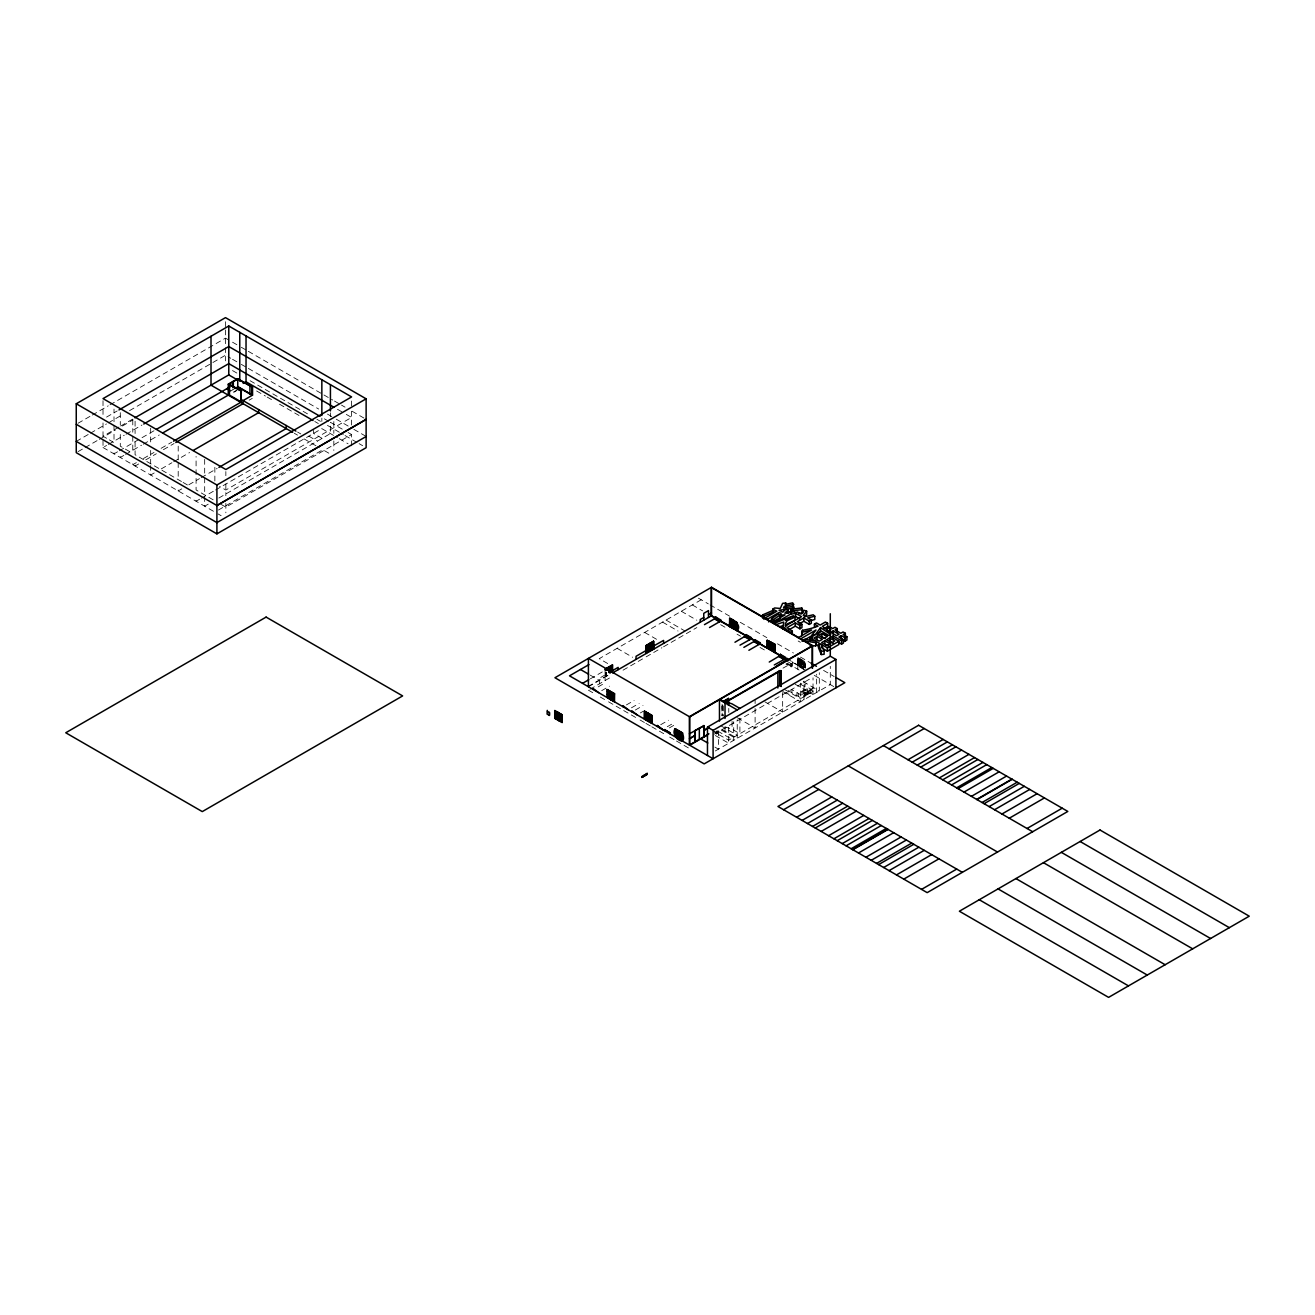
<?xml version="1.0" encoding="UTF-8"?>
<svg xmlns="http://www.w3.org/2000/svg" width="1315" height="1315" viewBox="0 0 1315 1315"><rect width="100%" height="100%" fill="white"/><g stroke="black" fill="none" stroke-linecap="round" stroke-linejoin="round"><path stroke-width="0.75" stroke-dasharray="5 3.75" d="M797.695 665.9L797.811 657.894L805.207 662.168L805.092 670.173L797.695 665.9L798.106 657.73L805.503 662.004L805.503 667.954M791.827 692.693L791.992 689.701L804.04 696.671M796.874 695.602L797.022 692.611M798.287 696.424L798.452 693.432M78.029 423.266L90.472 416.082M92.247 415.063L108.241 405.825M110.016 404.806L225.49 338.136L230.766 341.177M106.564 417.085L117.183 410.954M76.254 441.396L88.697 434.213M90.472 433.177L106.449 423.956M108.241 422.92L122.443 414.718M129.56 410.625L225.49 355.231L230.766 358.272M118.958 427.03L103.014 436.218L107.731 438.947M120.717 426.011L133.111 418.844M78.029 451.653L83.355 448.563M85.13 447.544L97.573 440.361M99.348 439.341L115.342 430.104M122.443 426.011L133.111 419.847M103.014 422.937L103.014 447.511L106.564 445.473M108.34 444.437L124.267 435.249M126.043 434.229L141.971 425.024M117.545 451.801L114.011 453.856L114.011 450.092M119.32 450.782L154.726 430.35M229.155 391.886L233.314 389.487L233.314 392.56L236.273 390.851M123.824 455.434L120.29 457.472L120.29 453.708M125.599 454.415L141.527 445.21M143.302 444.191L159.23 434.986M237.752 389.651L233.002 392.396L233.002 388.747M136.316 462.65L132.782 464.688L132.782 460.924M143.401 458.557L154.019 452.426M161.104 448.333L171.723 442.202M138.634 463.981L135.083 466.02L135.083 462.255M145.718 459.888L156.337 453.757M163.422 449.664L174.04 443.533M249.192 400.138L252.25 398.379M154.2 472.973L150.666 475.011L150.666 465.609M161.285 468.88L171.903 462.748M173.679 461.729L189.607 452.524M181.749 488.868L178.199 490.906L178.199 487.158M188.818 484.775L199.453 478.644M201.211 477.624L217.156 468.436M199.633 499.19L196.083 501.245L196.083 497.481M201.392 498.171L213.786 491.021M215.561 490.002L321.846 428.641L337.478 437.665M208.214 504.155L204.68 506.193L204.68 496.791M218.832 498.023L330.427 433.588L330.427 422.312L346.305 431.484M218.405 510.039L322.849 449.73L329.128 453.363M351.598 445.818L351.598 434.525L225.851 507.13L221.134 504.418M701.224 599.772L599.245 658.651L607.842 663.615M590.369 678.819L607.07 669.187M606.215 672.162L605.377 673.346L606.33 672.228M606.56 674.792L605.377 674.381L606.33 672.935M605.377 674.727L606.33 675.006L605.377 675.417L606.33 673.28L605.377 673.691M605.081 674.94L599.393 678.228L599.393 683.833M605.377 676.452L606.215 675.959M588.002 686.529L607.481 675.285M588.413 686.759L610.998 673.707M589.975 689.274L612.478 676.272M623.047 670.173L642.756 658.799M646.125 656.859L661.905 647.736M663.582 646.766L696.851 627.567M598.226 686.857L604.374 683.29M601.711 690.654L609.42 686.2M626.417 704.922L634.126 700.468M631.463 707.815L639.156 703.377M635.309 710.051L643.002 705.596M640.339 712.944L643.413 711.168M660.705 724.713L668.414 720.258M667.28 726.735L673.444 723.168M669.351 727.918L675.515 724.368M787.208 658.684L805.207 670.108M798.106 658.585L801.213 661.412L799.964 661.856M783 668.135L791.712 663.27L791.712 666.689L785.943 664.042M798.106 659.62L800.079 660.409L799.126 659.999M798.106 660.656L800.079 660.755M797.991 661.412L798.945 661.133M798.106 661.692L799.241 662.004M800.309 660.623L801.213 661.067L800.26 659.966L799.126 661.034M797.991 662.464L798.945 662.168M798.106 662.727L799.241 663.039M801.098 661.478L800.26 661.692M802.824 664.207L804.912 663.549C799.043 659.045 805.125 662.513 802.824 668.349L803.777 668.776L802.89 668.316M798.106 663.763L800.079 664.568L799.126 664.141M799.964 662.891C803.071 661.692 796.561 661.133 798.945 660.097M797.991 664.535L798.945 664.256M804.912 664.585L801.69 662.513L803.777 661.856C804.484 667.51 802.38 667.543 804.912 666.672L800.26 664.798M797.991 664.864L799.241 665.111M803.777 661.856L802.89 662.103M802.594 663.302C800.999 663.944 803.038 662.809 804.073 662.727M799.964 664.979L801.213 665.209L800.26 663.072L801.197 664.486M804.796 662.579L803.958 662.103L804.912 662.513M799.126 666.212L800.079 666.623L799.241 666.146M801.493 664.65L803.728 663.96M801.098 665.62L797.991 663.5L798.945 663.22M804.912 663.549L804.024 663.796M800.26 666.869L801.098 667.346L800.375 666.804M804.073 664.798L802.824 665.259M803.958 665.9L804.912 666.327L803.958 665.209L803.662 666.771L802.824 665.587L803.777 666.015M714.16 734.197L812.226 677.57M806.539 683.553L803.876 685.099L816.648 692.463L816.648 674.217M813.032 691.476L810.369 689.931L804.731 693.186L804.731 696.26L801.772 694.55L801.772 691.476L807.41 688.222L807.41 691.312M813.656 687.663L801.772 694.55M724.877 726.784L732.077 729.184L739.901 733.704L813.969 690.934M715.311 750.964L830.291 684.589L830.291 666.343M798.172 641.013L800.391 642.295M698.413 598.161L708.308 603.864M710.084 604.9L729.595 616.16M740.23 622.291L766.826 637.644M777.461 643.791L793.422 653.013M800.506 657.106L811.141 663.237M823.552 670.403L834.187 676.551M798.106 657.73L805.503 662.004M802.643 661.215L801.805 661.412M802.528 662.316L801.805 662.448M802.939 663.105L803.662 662.957M800.26 662.727L801.213 662.448M803.777 664.963L802.89 665.226M801.69 664.601L802.594 664.338M804.024 666.902L804.912 667.363M803.728 667.083L802.89 667.28M802.824 667.313L803.777 667.741M792.83 662.612L798.945 665.291M692.315 604.916L702.637 610.883M814.297 675.351L835.913 687.827M785.943 660.623L791.12 663.615L791.12 667.034L790.972 663.533M232.525 342.196L239.56 346.256M241.319 347.275L246.579 350.316M248.338 351.335L322.191 393.958M323.95 394.977L332.728 400.056M334.487 401.059L339.763 404.116M341.522 405.119L345.04 407.157M352.075 411.217L366.129 419.337M720.653 624.707L725.14 627.304M737.058 634.175L740.559 636.197M760.021 647.44L764.36 649.939M787.208 663.138L800.769 670.962M786.386 663.615L791.712 666.689M337.478 409.294L344.546 413.37M346.305 414.389L351.598 417.43L225.851 490.035L219.572 486.419M681.318 611.261L696.802 620.203M803.202 681.63L819.311 690.934L819.311 672.688M800.473 684.227L807.41 688.222M232.525 359.291L239.56 363.351M241.319 364.37L246.579 367.411M248.338 368.43L318.674 409.031M327.451 414.094L334.487 418.154M336.245 419.173L352.075 428.312M353.834 429.331L366.129 436.432M795.263 684.293L813.032 694.55L813.032 677.85M801.772 691.476L804.731 693.186M804.09 693.219L807.048 694.928L807.048 691.854M328.717 421.326L321.846 417.348L321.846 421.457M348.064 432.504L351.598 434.525M666.064 620.072L684.984 631.003M788.145 690.556L804.04 699.744L804.04 681.088M232.525 370.567L239.56 374.627M250.097 380.725L308.121 414.225M316.915 419.288L320.433 421.326M327.451 425.386L343.281 434.525M345.04 435.528L357.351 442.645M359.11 443.648L362.628 445.686M784.545 689.455L800.539 698.692M662.546 622.11L678.03 631.036M782.77 691.509L800.539 701.766L800.539 683.126M314.795 421.49L318.312 423.529M256.622 390.982L265.433 396.062M267.192 397.081L272.484 400.138M279.536 404.215L300.691 416.428M339.254 438.684L348.064 443.78M322.142 438.388L313.545 433.424L313.545 430.35M308.811 436.153L317.392 441.117M297.568 432.06L300.823 433.934M644.662 632.433L658.421 640.372M764.886 701.832L782.655 712.089L782.655 691.493M294.313 433.26L297.568 435.134M304.077 438.898L319.446 447.774M617.13 648.328L632.614 657.27M737.353 717.727L755.106 727.984L755.106 705.448M720.85 725.781L737.222 735.233L728.707 740.164L713.338 731.6M722.247 729.661L737.222 738.323L737.222 719.667M721.278 730.088L733.721 737.271M717.727 731.107L733.721 740.345L733.721 721.688M714.127 731.14L717.891 733.31L714.702 735.151L728.707 743.238L728.707 724.598M606.215 672.869L606.56 673.757M606.215 674.94L606.626 675.861M590.238 675.137L599.393 680.414M714.9 747.101L718.45 749.155L718.45 728.888M588.413 690.178L593.246 692.972M600.281 697.032L607.086 700.961M608.566 701.815L637.2 718.352M640.093 720.012L644.432 722.527M645.912 723.381L650.35 725.946M651.829 726.801L664.387 734.049M669.713 737.123L674.99 740.164M676.469 741.019L689.405 748.482M109.293 439.851L114.011 442.563L114.011 409.064M129.659 451.604L120.29 446.196L120.29 430.991M181.454 481.504L135.083 454.743L135.083 441.446M183.081 482.441L187.963 485.268M213.162 499.815L196.083 489.953L196.083 456.453M103.014 447.511L214.855 512.077M217.994 513.886L221.134 515.694M786.962 692.627L789.74 695.405M810.369 689.931L810.369 693.021M809.35 690.523L809.35 693.597L806.391 691.887L806.391 688.813M808.594 690.967L808.594 694.041L805.635 692.331L805.635 689.257M807.821 691.411L807.821 694.484L804.862 692.775L804.862 689.701M806.276 692.298L806.276 695.372L803.317 693.663L803.317 690.589M805.503 692.742L805.503 695.816L802.545 694.106L802.545 691.033M797.811 657.894L797.811 669.253M792.534 661.757L792.534 666.212M755.106 699.613L755.106 703.509M739.901 718.138L739.901 733.704M732.077 721.409L732.077 729.184M728.789 708.39L728.789 712.418M725.025 728.198L725.025 731.272M723.201 705.974L723.201 716.018M722.74 705.613L722.872 715.837M722.132 704.298L722.132 715.787M721.836 706.04L721.836 715.607M717.102 730.696L717.102 733.77M716.297 731.156L716.297 734.23M605.081 669.204L605.081 680.545M351.598 401.026L351.598 409.228M351.598 411.283L351.598 425.041M333.829 421.54L333.829 433.391M333.829 440.985L333.829 450.437M330.427 412.811L330.427 416.608M225.851 471.575L225.851 475.685M225.851 483.887L225.851 495.739M225.851 503.333L225.851 512.784M225.49 321.715L225.49 327.879M225.49 329.933L225.49 345.73M225.49 347.637L225.49 360.869M214.855 467.285L214.855 483.706M204.68 459.362L204.68 475.767M204.68 477.822L204.68 494.917M178.199 446.13L178.199 460.48M178.199 462.535L178.199 479.63M150.666 428.18L150.666 444.585M150.666 450.437L150.666 463.735M135.083 421.227L135.083 433.539M132.782 419.896L132.782 432.208M132.782 436.317L132.782 451.505M120.29 412.68L120.29 424.992M103.014 400.664L103.014 415.03M799.241 661.313L800.079 662.481L799.241 661.313M801.509 660.048L801.394 668.036L801.509 660.031M799.241 662.349L800.079 663.533L799.241 662.349M799.241 664.42L800.079 665.604L799.241 664.42M800.375 665.078L801.213 666.245L800.26 665.143M801.805 665.9L802.643 667.083L801.69 665.965M801.805 666.935L802.643 668.119L801.69 667.001"/><path stroke-width="1.5" d="M790.775 612.511L790.66 614.236L790.775 609.24L801.772 607.99L802.643 612.905L798.649 613.546M790.775 609.24L790.66 610.965L802.643 609.618M810.106 645.435L815.678 645.928L815.974 641.326L821.004 644.219L818.489 644.547L818.489 647.835L821.267 654.541L824.127 654.262L824.127 650.974L821.513 644.514L827.382 647.901L838.871 641.26L838.871 644.547L827.382 651.172L822.976 648.64M815.678 645.928L815.974 641.326M728.083 704.544L728.494 698.265L728.789 704.38M777.855 688.024L777.855 672.277L779.91 670.584L727.113 701.076M783 626.63L782.737 629.03M802.429 630.296L801.805 635.605L802.429 630.296A57.268 33.072 0 0 0 814.314 627.452L818.029 626.17L814.429 624.099L814.429 627.37M772.727 612.478L772.727 609.19L774.65 607.974L780.272 608.434L782.622 603.338L785.811 603.043L785.203 604.44L792.715 602.845L793.849 607.678L792.715 606.116M785.4 626.762L787.208 623.935L795.098 620.351L795.098 617.08L793.356 615.716L775.423 622.899L790.266 614.319L795.657 613.267L801.525 616.653L785.581 625.858L785.4 623.474L787.208 620.647L795.098 617.08M728.083 698.512L723.677 701.668M780.042 618.116L781.077 613.365L779.17 612.412L766.727 619.595M722.757 701.52L725.831 700.057M820.544 627.617L815.366 634.619L821.382 631.167L828.943 635.539L830.686 634.537L820.544 627.617L820.544 630.904L817.437 635.096M812.391 637.89L812.391 634.603L816.007 630L800.391 639.024M800.062 619.069L795.657 616.538L795.493 612.971L797.334 611.902L801.098 614.072L804.007 610.341L806.654 611.13L803.235 615.305L805.421 616.571L813.262 614.795L814.774 616.242L814.774 619.513L811.01 620.499M804.386 617.195L806.654 614.401L806.654 611.13M793.849 604.39L784.299 606.281L783.461 607.99L792.715 606.412L793.553 607.974L786.206 609.24L788.08 609.897L784.808 613.185L794.622 611.689L795.493 612.971M773.467 622.915L773.467 619.644L779.811 615.173L785.104 614.828L771.79 622.505M775.061 621.798L779.811 618.445L779.811 615.173M771.527 621.995L771.527 618.724L778.168 614.072L780.042 614.845M76.254 403.771L225.49 317.622L366.129 398.823L366.129 447.708L216.909 533.874L76.254 452.672L76.254 403.771L216.909 484.988L366.129 398.823M228.777 326.005L103.014 398.609L225.851 469.521L351.598 396.916L228.777 326.005L228.777 374.907L143.746 424.005M118.958 409.935L228.777 346.519L333.961 407.255M134.886 417.825L228.777 363.63L320.071 416.329M162.764 432.947L228.268 395.125L228.268 384.194L237.752 378.72L252.546 387.267L252.546 395.125L243.078 400.598L243.078 403.672L175.799 442.514M239.659 401.026L229.155 394.96L229.155 384.013L237.752 379.065L252.546 387.267M156.501 429.315L229.977 386.889M243.209 383.421L246.037 381.794L313.019 420.471M234.793 388.632L237.752 386.922L252.25 395.305L252.25 387.432M228.268 384.194L241.352 391.065L240.76 399.267L295.941 431.123M173.498 441.182L241.352 401.995M193.157 450.486L258.644 412.663L258.644 409.59M218.915 467.4L286.193 428.575L286.193 425.485M216.909 505.502L366.195 419.37L216.959 505.535L76.254 424.301M216.909 522.597L366.195 436.465M812.522 668.25L812.522 645.616L711.53 587.295L554.946 677.735L704.183 763.884L844.838 682.682L835.962 677.57M588.956 664.601L569.494 675.828L713.092 758.739L713.092 730.367L835.913 659.456L835.913 687.827M612.478 664.93L605.081 669.204L612.593 664.995L612.593 672.935L711.53 615.683L715.607 618.034L715.607 617.014L715.607 618.034M605.377 669.549L606.264 669.088M607.464 668.48L606.626 668.957M608.533 668.48L606.511 669.927M609.141 668.135L610.029 666.984M612.297 667.412L610.209 666.754L610.029 672.869L609.141 672.622M612.297 671.899L611.344 672.31L611.344 666.097L612.248 665.653L609.075 669.138L610.029 668.71M646.421 645.846L648.805 646.684M648.443 645.435L647.555 645.879L648.443 644.745L648.805 645.649M648.689 644.547L649.643 644.12L646.536 646.947M650.12 643.709C649.068 643.758 654.623 645.468 652.388 644.465M652.141 643.298L651.254 643.051C652.141 643.331 654.245 643.906 652.437 643.462M652.388 642.394C654.097 640.471 650.695 648.016 652.207 649.544L650.958 649.1M605.492 669.614L606.33 669.812M608.598 667.823L607.645 668.234M611.459 666.163L612.297 665.686L611.344 666.097M647.67 645.27L648.509 644.777M651.369 643.117L652.207 642.64M582.512 683.356L588.791 679.74M605.377 670.239L607.464 670.206M650.235 644.81L653.341 642.673L652.503 642.476M607.694 669.302L608.598 668.858L607.645 669.269M609.141 668.464L609.979 668.678M609.913 667.609L612.297 668.431M611.409 667.165L612.297 666.705M647.605 646.257L648.509 646.503M651.303 644.12L652.141 644.334M611.163 668.053L610.324 667.856M649.643 645.846L648.689 646.273L649.528 645.78M609.075 669.466L609.979 669.713M609.913 668.645L612.297 669.483L609.141 671.587L609.979 671.801M611.344 668.168L612.297 667.741M650.12 645.78L651.073 645.369L650.235 645.846M650.958 644.958C657.582 645.435 643.939 649.051 647.67 650.448M609.075 670.157L610.029 669.746M611.163 669.088L610.324 668.891M649.643 646.881L648.689 647.292L649.528 646.816M652.207 645.402L651.254 645.123M609.075 670.502L610.029 670.091L609.075 671.209M609.913 669.68L612.297 670.519L609.141 672.277M611.344 669.204L612.297 668.776M652.388 648.624C655.067 648.64 649.133 649.857 650.12 646.816L651.073 647.095M650.958 645.994L652.503 646.618L663.582 640.405L663.582 643.347M652.388 645.501L653.276 645.764M611.113 670.108L610.324 669.927M647.309 649.199L646.47 648.985M652.141 646.405L651.254 646.158M611.459 670.305L612.297 670.519M646.125 650.498L636.049 656.3L636.049 659.259M650.235 647.588C651.763 646.339 654.311 648.558 652.437 647.621M611.048 671.11L610.209 671.587L611.048 670.42L611.344 671.965L612.297 671.554M647.259 650.202L646.47 650.037M652.092 647.407L651.254 647.21M650.235 648.952L653.341 646.816L652.503 646.618M703.755 617.491L700.238 619.513L700.238 622.192M708.489 614.763L711.53 613.004M649.824 647.983L648.689 647.638L649.643 647.227L649.643 648.969L646.536 651.089M610.275 671.965L611.163 671.521M611.409 671.308L612.297 670.864M612.478 670.666L618.165 667.379L618.165 669.582M651.303 648.262L652.141 648.476M649.643 650.005L648.689 650.415L649.528 649.922M647.375 652.339L646.421 652.75L647.309 651.615M650.12 649.922L651.073 649.511L650.235 649.988M651.254 649.265L652.207 649.544M648.509 651.681L647.555 652.109L648.394 651.615M649.643 651.024L648.689 651.451L649.528 650.958M547.467 711.333L549.473 712.5L549.423 715.409L547.089 714.061L547.27 710.363M549.423 712.533L549.423 715.409M704.478 624.641L714.012 619.135M555.867 711.629L555.029 711.152L555.916 712.286M556.163 711.81L557.001 712.286M555.029 712.878L555.982 713.289L555.144 712.812M555.867 712.664L557.116 712.911M555.029 713.913L555.982 714.324L555.144 713.831M561.834 719.223L555.029 714.949L556.278 714.489M557.001 713.322L557.412 712.385L558.25 713.568L557.412 713.075M557.412 713.42L558.25 714.604L557.346 713.453L557.001 714.357M558.135 712.944L557.412 712.385L558.185 713.601M559.631 714.423L558.727 713.289L559.861 720.85L561.111 720.406M556.163 715.607L557.116 715.311L555.867 715.771M555.029 715.985L555.982 716.396L555.144 715.919M557.412 714.456L558.25 715.623L556.163 714.9M720.653 620.253L720.653 621.288L715.311 617.179M559.976 713.864L560.815 714.357L559.976 713.864C560.338 716.971 557.379 713.651 559.68 714.735M709.508 627.534L719.042 622.044M555.029 717.02L555.982 717.431L555.144 716.954M557.297 716.264L558.25 715.968L556.163 715.952L557.116 716.363M555.867 717.842L557.116 718.089L557.412 716.527L559.631 717.875M561.834 715.081L560.995 714.587L561.949 715.705L559.565 716.527L558.727 715.36L559.68 715.771M555.078 718.023L555.982 718.467L555.144 717.99M559.68 716.807L558.727 716.379L561.111 716.248M560.815 715.048L559.976 714.555L560.815 714.357M558.135 717.086L557.346 716.576M562.13 714.735L554.733 710.462L554.733 718.401L562.245 722.593L562.245 714.67M558.53 717.152L559.565 716.872M557.001 719.19L556.163 718.713L557.116 719.124L557.412 717.563L558.25 718.746L557.346 717.596M558.53 717.497C559.648 719.864 559.368 716.428 561.111 717.283M737.353 622.653C716.675 612.659 744.717 621.502 737.353 630.575L746.115 635.638L746.115 634.619L746.115 635.638M607.086 689.602L614.598 693.81L614.483 701.815L607.201 697.476L607.201 689.537L614.598 693.81M561.834 716.116L560.995 715.623L561.949 716.05M729.94 619.234L730.778 620.401L729.94 619.924M557.297 719.371L558.25 719.782L557.346 718.631M558.135 719.157L557.412 719.289M561.111 717.628L561.949 718.105L560.995 718.401M561.834 717.152L560.995 716.659L561.949 717.086M607.382 690.983L608.335 691.394L607.497 690.917M729.94 620.269L731.913 621.058L730.959 620.647M561.949 718.105C561.374 718.631 557.264 719.289 559.68 718.878M558.842 720.127L559.68 719.913M608.22 694.928C612.774 694.665 606.774 692.545 608.335 691.739L607.431 691.296M729.94 621.305L730.729 621.814M561.111 719.371L559.861 719.124L559.565 720.669M609.65 698.512L610.604 698.923L609.65 698.512L609.47 691.361L607.382 692.019M609.65 692.298C612.149 692.085 607.415 691.641 607.382 693.054L608.335 692.775M609.355 691.427L608.516 691.641M729.94 621.995L730.778 621.781M732.093 620.614L733.047 621.716L732.208 620.548L730.959 621.683M729.94 622.34L730.778 623.524L729.94 623.031M730.663 621.847L731.913 621.403M732.093 622.34L730.959 622.028L731.913 622.439M561.834 720.258L560.995 719.782L561.949 720.193M607.382 694.09L608.335 694.517L607.497 694.024M609.7 692.594L610.604 693.054L608.22 693.876M729.94 623.376L730.778 624.559L729.891 624.099M560.995 721.508L561.834 721.984M732.093 621.65L733.047 622.061L729.825 619.99M729.94 624.066L732.997 626.236M733.655 622.061L736.762 624.198L734.362 625.726L733.523 624.543L734.428 625.693M607.497 695.06L610.604 697.197L609.65 696.786L609.355 698.331L608.631 697.098L609.404 697.607M611.985 693.564L611.196 693.054M729.94 624.411L730.729 624.937M731.798 623.54C734.855 622.422 728.395 621.732 730.778 620.746M734.493 621.847L733.523 621.436L734.428 622.587M612.33 693.712L611.081 693.465L614.253 696.26M729.94 625.102L730.778 624.888M736.762 625.233L733.523 623.162L734.493 623.573L734.789 622.028L735.496 623.261L734.723 622.751M610.489 698.298L607.382 696.161L608.335 695.882M611.081 694.156L611.919 693.942M729.94 625.447L730.778 626.63L720.949 621.107M610.604 695.816L609.765 694.632L607.382 696.161M731.798 624.592C731.978 622.225 734.214 625.841 732.093 624.411L732.159 623.672M612.215 694.813L613.168 694.534L611.919 695.668L611.081 694.501L611.985 694.945M613.053 693.564L612.215 693.087L613.168 693.498M608.335 696.917L607.497 697.131M737.353 630.575L729.529 626.548L729.94 618.379M730.663 626.006L732.208 624.691L734.493 626.696L733.343 625.644M735.923 623.376L733.655 624.132M610.801 696.44L612.034 697.69L609.765 695.684L607.382 697.197M613.464 694.369L612.215 694.123M732.093 625.792L731.798 627.354L730.959 626.17L731.913 626.581M733.145 625.167L732.159 624.724M736.63 623.228L735.792 622.751L736.762 623.162M613.415 694.731L614.302 695.191L613.349 695.471M614.187 694.221L613.349 693.745L614.302 694.156M612.33 695.783L611.919 696.72L609.65 695.405M732.093 626.828L733.047 627.929L732.093 627.518M613.053 695.635L614.302 695.191M733.655 626.203L736.762 628.34M736.762 624.198L735.792 624.477M611.196 697.197L614.302 699.333L612.215 699.301L613.168 699.712M735.923 625.447L734.658 625.2L734.362 626.762M612.33 696.819L611.919 697.755M735.923 626.482L733.655 627.239M614.187 700.435L611.081 698.298L612.33 697.854M736.63 626.335L735.792 625.858L736.762 626.269M614.187 697.328L613.349 696.835L614.302 697.262M735.923 627.518L733.655 628.274M611.196 699.268L613.168 698.676M613.464 698.512L612.215 698.955M736.63 627.387L735.792 626.893L736.762 627.304M614.187 698.364L613.349 697.887L614.302 698.298M735.627 628.718L734.658 628.307L735.496 629.49L735.923 628.554M614.302 699.333L613.349 699.613M735.792 629.655L736.762 630.066L735.923 629.589M764.557 618.329L776.853 611.228L772.727 609.19M768.502 621.847L772.069 619.792M734.97 642.246L744.98 636.296L750.323 639.369L740.016 645.155M773.943 623.754L774.946 623.162L776.014 624.674L783.691 622.061L783.165 626.861L790.167 632.351L792.304 631.184L792.304 634.455M745.819 634.783L754.991 640.767L754.991 639.747L754.991 640.767M751.44 638.728L751.144 637.874M785.318 620.466L790.266 617.606M743.863 647.375L753.429 641.852M760.021 643.002L760.021 644.021L754.695 639.912M788.671 629.984L795.296 626.154L799.914 628.833L801.969 627.649L801.969 624.362L799.914 625.546L795.296 622.883L787.011 627.666L792.304 631.184M798.961 624.033L803.81 621.239L809.3 624.411L811.322 623.244L811.322 619.973L809.3 621.14L803.81 617.968L797.334 621.699L801.969 624.362M748.893 650.284L758.459 644.761M644.432 711.168L651.944 715.376L651.944 723.316L651.829 715.442L644.432 711.168L644.432 719.108L651.944 723.316M769.817 648.131L768.568 648.574L767.549 640.947L770.656 644.465L767.434 644.81M644.843 712.812L645.566 714.061L644.728 712.894L646.816 712.927M645.566 712.336L644.728 711.859L645.681 712.27L646.701 719.897L647.111 718.269L647.95 718.763L644.728 716.001L645.977 715.541L646.701 716.79L647.111 715.163L647.95 715.639L644.843 713.519M769.702 645.073L770.656 645.501L767.483 642.016L768.272 643.216L768.683 641.605L769.522 642.082L769.702 649.232L770.59 649.676M767.434 643.084L769.817 642.936M769.407 642.147L768.618 642.328M645.616 714.374L644.728 713.93L645.566 715.097L647.111 713.092L647.95 714.275L646.996 713.848M648.131 713.305L648.246 721.179M770.837 642.46L770.952 650.333M646.996 714.883L647.95 715.311L646.701 715.755L645.977 714.505L645.566 716.149L644.728 714.949L645.681 715.376M770.656 642.739L769.702 642.328L770.59 643.462M645.912 713.503L646.701 714.029M769.817 645.007L767.434 645.846L770.656 647.917M647.95 714.604L646.996 714.193M769.752 644.021L770.656 643.775M644.728 716.691L645.566 716.478M773.22 646.29L772.267 646.569L774.354 645.912L771.247 643.775M648.427 715.031L649.265 716.198L648.542 714.949L649.676 715.261M649.265 714.472L648.427 713.996L649.38 714.407M767.434 646.191L769.817 646.06M771.971 643.627L771.132 643.84M647.884 719.831L644.728 717.727L645.681 718.138L645.977 716.593L646.75 717.793L647.111 716.198L647.95 718.417L646.816 718.105M648.427 715.722L651.599 717.826M767.434 647.227L768.387 647.638M774.354 646.947L771.132 644.876L772.086 644.597M772.382 644.432L771.132 644.876M650.399 715.13L649.561 714.653L650.514 715.064M773.105 644.284L772.267 643.808L773.22 644.219M649.676 715.607L649.38 717.168L648.427 716.757L650.81 715.919M770.59 646.569L769.702 646.125M645.616 718.516L644.728 718.072L645.566 719.239L645.862 717.694L646.701 718.171M780.403 655.445L780.403 654.41L780.403 655.445L767.549 648.016M772.086 645.632L771.247 645.846M769.817 647.095L768.568 647.539M771.971 645.698L773.22 645.254M773.516 645.09L772.267 645.534M774.946 652.289L774.946 644.366L767.138 640.323L767.138 648.262M650.695 716.33L651.648 716.757L650.695 717.037M774.239 644.942L773.401 644.465L774.354 644.876M645.862 719.42L646.75 719.864M768.568 648.574L769.522 648.295M770.59 647.605L769.702 646.47L772.086 648.41L770.935 647.358M650.399 717.201L651.599 716.79M650.399 721.343C653.21 720.324 645.977 718.467 650.514 718.171L646.996 718.006M771.247 647.917L774.354 650.054M774.354 645.912L773.401 646.191M771.971 647.785L773.22 647.325L772.267 647.605M769.817 649.166L770.656 648.952M651.599 721.968L650.695 722.214C652.651 721.475 646.175 719.354 650.514 719.206L649.626 719.453M772.086 648.739L771.247 648.952M814.429 624.099L816.451 622.932L820.133 625.069L825.426 622.011L827.645 623.294L827.645 626.565L824.111 628.603M649.676 719.42L648.427 719.864M650.399 719.272C650.728 716.872 652.766 720.62 650.695 719.108M773.516 648.196L771.132 649.018M774.239 648.048L773.401 647.555L774.354 647.983M650.761 720.11C652.832 719.272 648.837 720.587 648.542 720.834M771.132 650.054L772.086 650.465L771.247 649.988M649.265 720.686L650.514 720.242M771.971 649.857L773.516 649.232M774.239 649.084L773.401 648.607L774.354 649.018M650.514 721.278L649.676 721.491M773.22 650.432L772.267 650.021L773.22 651.122L773.516 650.268M773.401 651.369L774.354 651.78L773.516 651.303M798.172 637.742L811.618 629.984L801.805 632.318M827.645 623.294L822.352 626.351L828.483 631.052L830.932 629.638L827.102 627.419L827.102 630.707L829.65 632.17M802.117 641.293L812.538 635.277M657.253 725.518L662.612 729.595L657.253 725.518L657.286 726.521M827.102 627.419L828.91 626.384L832.74 628.586L834.976 627.288L837.261 628.603L837.261 631.89M809.876 641.079L809.876 637.808L814.938 634.882L812.391 634.603M769.259 662.037L779.269 656.086L784.611 659.16L774.305 664.946M817.075 636.279L813.936 638.087L819.229 641.145L822.385 639.337L817.075 636.279L817.075 639.55M821.875 633.501L818.801 635.293L824.094 638.35L827.168 636.559L821.875 633.501L821.875 636.772L825.409 638.811M780.107 654.591L787.504 659.538L787.504 658.519L787.504 659.538M785.729 658.519L785.433 657.664M833.2 630.953L830.768 632.367L836.554 635.704L839.003 634.29L833.2 630.953L833.2 634.224M837.261 628.603L835.025 629.901L840.811 633.255L843.063 631.956L845.348 633.271L845.348 636.542M664.387 729.595L669.713 732.669L664.387 729.595L664.387 730.63M776.376 666.146L786.386 660.196M812.522 645.616L689.405 716.691L689.405 745.063L708.916 733.803M588.413 686.759L588.413 658.388L689.701 716.856L812.522 645.944L711.234 587.476L711.234 615.847L787.208 659.719M824.834 640.75L821.678 642.558L826.839 645.55L829.995 643.725L824.834 640.75L824.834 644.021L828.269 646.01M829.617 637.972L826.543 639.747L831.705 642.739L834.778 640.947L829.617 637.972L829.617 641.243L833.069 643.232M838.214 642.147L841.584 644.103L843.49 642.986L843.49 639.715L841.584 640.816L833.135 635.95L831.392 636.953L838.871 641.26M675.105 728.74L682.501 733.014L675.105 728.74C669.499 736.482 687.959 749.32 682.501 733.014M675.285 730.187L676.124 730.663L675.4 730.121M669.68 733.721L669.713 732.669M675.285 731.222L678.507 733.293L677.258 733.737M727.409 701.24L780.288 670.962M841.288 635.622L841.288 638.893L845.101 641.095L846.926 640.043L846.926 636.772L845.101 637.824L841.288 635.622L838.839 637.019L843.49 639.715M845.348 633.271L843.096 634.57L846.926 636.772M676.535 730.778L675.285 730.532M677.258 730.63L676.42 730.154L677.373 730.565M781.143 686.512L781.143 670.749L777.855 672.277M676.239 731.978L675.4 732.192M677.554 731.502L678.507 731.913L677.669 730.729L676.42 731.88M677.603 731.798L678.507 732.258L676.42 732.225L677.373 732.636M676.239 733.014L675.285 732.603L676.239 733.721L676.535 732.85M677.373 736.778L676.42 736.367L678.507 737.09L675.285 734.329L676.535 733.885M682.091 735.496L678.984 733.359L680.233 732.915M679.822 732.126L678.984 731.633L679.937 732.044L680.118 739.194L682.206 739.227L678.704 735.644M678.392 733.359L677.554 733.573M678.507 737.436L675.285 735.364L676.535 734.921M678.984 733.359L679.937 733.77L678.984 732.669M677.258 734.789L677.669 733.836L678.507 735.019M681.367 733.573L680.184 733.984M681.071 732.702L680.118 732.291L681.022 733.425M676.173 736.153L675.285 735.71L676.239 736.811L677.373 735.743M679.888 734.148L678.984 733.704L679.822 734.871L680.956 733.803M680.233 736.022L677.554 734.954L676.42 736.022M678.704 735.315L677.603 735.611M681.252 734.674L682.206 734.395L680.956 735.529L680.118 734.362L681.022 734.806M682.091 733.425L681.252 732.948L682.206 733.359M678.885 735.447L680.233 734.986M678.392 736.466L677.554 736.679M682.206 734.395L681.252 733.984M678.984 736.466L679.822 736.269M681.367 735.627L680.118 736.088M682.206 739.572L678.984 737.501L680.233 737.058M681.367 736.679L680.956 737.616L680.118 736.433L681.022 737.584M682.091 736.531L681.252 736.038L682.206 736.466M679.888 738.307L678.984 737.846L679.822 739.03L681.367 737.715M682.091 737.584L681.252 737.09L682.206 737.501M694.895 730.63L695.191 742.071L694.895 730.63L704.084 725.666L704.084 736.942L703.788 725.502M682.206 738.537L681.252 738.816M704.084 725.666L689.405 733.803M707.47 755.5L707.47 727.113L830.291 656.201L835.913 659.456M708.916 727.474L703.788 730.433L707.503 728.625M707.503 734.97L689.701 745.243L689.701 716.856M641.884 777.395L647.227 774.321L647.21 773.286L641.884 777.395L647.177 774.288M783.576 809.728L818.735 789.427M889.055 748.827L924.215 728.526M796.594 817.256L831.77 796.956M802.101 820.428L837.261 800.112M907.975 759.758L943.134 739.441M912.216 762.19L947.375 741.89M807.476 823.535L842.652 803.235M917.245 765.1L952.405 744.8M812.522 826.445L847.682 806.144M815.251 828.023L850.411 807.722M920.747 767.122L955.906 746.821M926.401 770.376L961.561 750.076M821.168 831.442L856.328 811.141M933.798 774.65L968.958 754.35M828.565 835.715L863.741 815.415M833.907 838.789L869.067 818.489M939.403 777.888L974.563 757.588M837.228 840.696L872.387 820.396M942.707 779.795L977.867 759.495M842.257 843.605L877.417 823.305M947.753 782.704L982.913 762.404M846.104 845.824L881.264 825.524M951.6 784.923L986.76 764.623M851.15 848.734L886.31 828.434M956.63 787.833L991.789 767.533M852.564 849.556L887.724 829.255M958.043 788.655L993.22 768.355M852.86 849.737L888.019 829.436M858.514 852.991L893.674 832.691M963.994 792.09L999.17 771.79M865.911 857.265L901.087 836.965M971.407 796.364L1006.567 776.064M871.22 860.322L906.38 840.022M976.7 799.421L1011.86 779.121M976.996 799.602L1012.155 779.302M876.546 863.413L911.706 843.112M982.042 802.512L1017.202 782.211M878.617 864.596L913.777 844.296M984.113 803.695L1019.273 783.395M883.647 867.505L918.823 847.205M989.143 806.605L1024.303 786.304M889.072 870.645L924.231 850.345M994.567 809.728L1029.727 789.427M896.468 874.919L931.645 854.618M1001.964 814.001L1037.124 793.701M903.783 879.127L938.959 858.827M1009.279 818.226L1044.439 797.926M921.552 889.384L956.712 869.084M1027.048 828.483L1062.208 808.183M762.618 614.894L772.398 610.67L774.009 611.82L763.982 616.143L762.618 614.894L762.618 618.165M779.861 626.647L783.691 625.348M814.774 616.242L807.739 617.902L811.322 619.973M792.057 617.245L795.657 616.538M791.712 611.574L786.206 612.511L788.08 613.168L788.08 609.897M818.489 644.547L821.267 651.27L824.127 650.974M815.678 642.657L803.81 640.882L804.55 639.254L815.366 640.98L809.876 637.808M719.469 721.097L719.469 699.679L732.077 703.887L739.901 708.407M781.143 670.749L780.124 670.798L780.206 686.085M779.631 671.242L779.631 685.033L779.729 671.291M771.527 618.724L773.467 619.644M824.012 633.945L827.349 635.885M815.974 644.597L819.327 646.536M811.141 663.237L816.467 666.311M774.946 644.366L767.138 640.323L774.65 644.531L774.535 652.536M767.434 641.013L768.387 641.424M771.198 643.808L772.086 643.561M734.362 622.948L733.589 623.129M767.434 642.049L768.272 642.525M732.208 622.274L732.997 622.094M734.789 623.754L735.627 623.54M768.683 643.331L769.407 643.183M734.428 623.951L733.589 624.165M735.562 624.609L734.658 624.855M769.456 644.186L768.683 644.35M770.59 644.843L769.752 645.04M772.037 645.665L771.132 645.912M767.434 643.775L768.322 643.528M767.434 644.12L768.387 644.531M770.656 645.829L769.752 646.092M734.658 625.907L735.627 625.611M768.568 645.468L769.407 645.254M767.434 645.155L768.387 645.566M734.723 626.893L735.627 626.663M768.618 646.47L769.407 646.29M772.332 648.607L773.22 648.361M734.428 627.074L733.589 627.271M769.456 647.292C767.944 648.64 764.41 646.766 760.317 643.857M715.607 617.014L720.949 620.088M730.959 625.825L731.913 625.546M734.658 627.962L735.627 627.682M746.115 634.619L751.44 637.693M754.991 639.747L760.317 642.821M767.434 646.881L768.322 646.635M772.267 649.676L773.22 649.396M780.403 654.41L785.729 657.484M744.389 636.641L749.731 639.715M778.677 656.432L784.019 659.505M1080.125 841.501L1229.344 927.667M883.433 745.572L1032.669 831.738M1061.353 852.35L1210.573 938.499M228.777 374.907L236.618 379.443M237.752 386.577L252.546 395.125M229.155 384.013L241.352 391.065M227.002 388.615L229.665 390.161M226.739 388.763L229.878 390.588M1043.452 862.673L1192.689 948.838M292.686 432.323L211.008 385.163L211.008 336.262M649.824 643.364L649.939 651.369M647.67 647.325L647.259 646.405M647.67 648.361L646.536 647.983M649.643 648.969L648.689 648.689M648.509 649.61L646.536 649.018M648.805 649.791L647.555 649.347M848.274 765.872L997.51 852.038M647.67 651.484L647.259 650.547M719.469 699.679L737.222 709.936M1015.92 878.568L1165.156 964.733M998.036 888.891L1147.272 975.056M608.779 667.067L608.894 671.094M813.114 786.173L962.35 872.338M707.47 727.113L713.092 730.367M611.459 672.376L611.048 671.439M609.913 671.751L610.324 672.688M580.474 669.499L588.61 674.201M700.385 738.734L707.799 743.008M979.264 899.739L1128.5 985.888M612.034 692.841L611.146 693.087M645.862 713.207L646.816 713.618M608.566 691.953L609.47 693.087L608.631 692.611M611.146 693.432L611.985 694.599M676.469 731.156L677.373 732.291L675.285 732.258M680.184 733.293L681.022 734.46M609.765 693.268L610.538 693.087M645.977 714.16L646.816 714.653M677.669 732.471L678.441 732.291M609.404 693.465L608.516 693.712M609.65 694.369L610.538 694.123M645.862 715.261L646.816 715.689M646.996 715.919L647.95 715.639M609.47 694.468L608.516 694.747M645.862 716.313L646.816 716.724M646.996 716.971C650.103 720.686 648.624 715.755 650.465 717.168L648.427 717.086L648.427 718.828M677.554 734.608L679.822 735.216M676.239 734.066L675.285 734.329M608.566 695.75L609.404 695.536M609.7 696.408L610.538 696.194M645.912 717.316L646.816 717.76M611.919 698.101L611.146 698.265M645.566 717.513L644.843 717.661M676.124 735.167L675.285 735.364M679.822 737.304L679.05 737.468M680.956 737.945L680.184 738.126M608.631 696.753L609.404 696.572M609.765 697.41L610.538 697.229M645.977 718.319L646.816 718.795M647.111 718.976L647.95 718.763M650.81 721.113L651.599 720.932M611.985 699.103L611.146 699.301M649.331 720.653L648.427 720.899M650.465 721.31L649.561 721.557M681.022 738.948L680.184 739.162M561.899 715.738L561.111 714.522M560.815 715.393L559.927 715.639M559.861 716.691L560.815 716.428M559.927 717.004L560.815 718.154L559.976 717.678M557.412 716.198L558.185 716.001M559.861 718.779L560.815 718.5M557.116 717.398L556.163 717.678M559.861 719.815L560.815 719.535M557.116 718.434L556.163 718.713M76.254 441.396L216.959 522.63M647.062 773.549L642.032 776.442M728.263 698.742L728.198 704.709M727.08 699.416L727.014 703.394M802.643 612.905L801.772 607.99M845.101 637.824L845.101 641.095M841.584 640.816L841.584 644.103M833.135 635.95L833.135 639.221M830.291 613.743L830.291 656.201M827.382 647.901L827.382 651.172M821.513 644.514L821.513 647.785M821.267 651.27L821.267 654.541M812.226 645.78L812.226 668.086M809.3 621.14L809.3 624.411M803.81 617.968L803.81 621.239M799.914 625.546L799.914 628.833M795.296 622.883L795.296 626.154M792.715 606.412L792.715 609.683M785.811 603.043L785.811 606.314M780.814 670.568L780.814 686.315M763.982 616.143L763.982 619.414M736.926 630.822L737.058 622.817L729.644 618.543L729.529 626.548M734.428 628.8L733.589 628.307M732.997 623.129L732.159 622.653M725.025 702.9L725.025 718.467M711.53 587.295L711.53 615.683M708.489 617.425L708.489 610.587L703.755 613.332L703.755 620.17M699.333 728.066L699.333 739.342M681.022 736.548L680.184 736.055M651.073 648.131L647.555 649.002L648.509 648.591M647.309 647.473L646.47 647.95M644.547 711.103L644.547 719.042M637.2 714.933L631.874 710.823L631.874 711.859M628.323 709.804L622.998 705.695L622.998 706.73M611.985 696.687L611.146 696.21M598.572 692.627L593.246 688.534L593.246 689.553M555.867 718.532L555.029 718.056M330.427 384.703L330.427 410.921M321.846 379.739L321.846 415.458M251.954 387.267L251.954 395.125M249.949 386.1L249.949 393.974M246.037 335.983L246.037 381.794M240.76 391.41L240.76 402.341M239.757 332.35L239.757 381.251M237.752 378.72L237.752 386.922M233.314 381.629L233.314 387.514M233.002 381.449L233.002 386.922M229.451 384.194L229.451 395.125M216.909 484.988L216.909 533.874M785.614 609.355L782.82 612.165L779.039 610.242L785.614 609.355M266.107 617.097L65.75 732.767L202.28 811.602L402.637 695.914L266.107 617.097M653.522 641.227L646.125 645.501L646.125 653.44L646.24 645.583L653.637 641.309L653.637 649.232L653.522 641.227M648.509 646.848L647.67 648.016L648.509 646.848M648.509 649.955L647.67 651.139L648.509 649.955M714.456 618.707L719.782 621.781L714.456 618.707M556.278 712.763L557.116 713.946L556.163 712.829M556.278 713.798L557.116 714.982L556.163 713.864M558.546 712.533L558.431 720.538L558.546 712.533M733.359 620.68L733.228 628.685L733.343 620.68M610.9 691.674L610.785 699.679L610.9 691.674M607.497 694.369L608.335 695.553L607.497 694.369M731.074 622.981L731.913 624.181L730.959 623.063M731.074 624.033L731.913 625.217L730.959 624.099M612.33 695.093L613.168 696.26L612.215 695.158M612.33 696.112L613.168 697.312L612.215 696.194M612.33 697.164L613.168 698.347L612.215 697.229M753.873 641.424L759.199 644.498L753.873 641.424M650.81 715.229L651.648 716.412L650.695 715.294M771.247 646.175L772.086 647.375L771.247 646.175M678.803 730.877L678.688 738.882L678.803 730.877M676.535 733.178L677.373 734.378L676.535 733.178M676.535 734.23L677.373 735.397L676.535 734.23M694.895 735.562L689.405 738.734L694.797 735.627M918.593 725.272L777.954 806.473L927.174 892.638L1067.829 811.437L918.593 725.272M1100.014 830.012L959.375 911.229L1108.594 997.378L1249.25 916.177L1100.014 830.012M644.547 775.817L644.481 774.962L644.547 775.817"/></g></svg>
